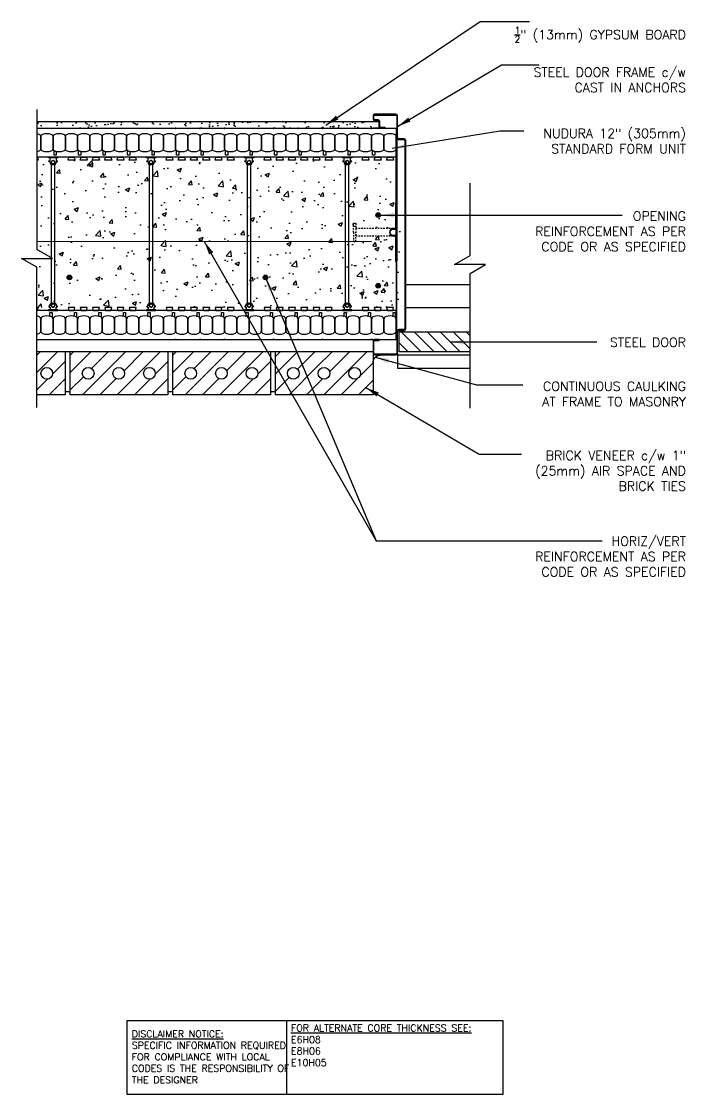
# Model space of a CAD drawing. Header units: inches. Extents: x 3004.2 to 3058.4, y 452.5 to 540.
import ezdxf

# ---------------------------------------------------------------- set-up
doc = ezdxf.new("R2010")
doc.units = ezdxf.units.IN
doc.header["$LTSCALE"] = 0.5
doc.header["$MEASUREMENT"] = 0
doc.linetypes.add('HIDDEN', pattern=[0.375, 0.25, -0.125])
doc.layers.get('0').update_dxf_attribs({"linetype": 'CONTINUOUS'})
for name, color, linetype in [('HATCH', 12, 'CONTINUOUS'), ('LINE18', 9, 'CONTINUOUS'), ('line25', 2, 'CONTINUOUS'), ('LINE50', 5, 'CONTINUOUS'), ('LINE65', 3, 'CONTINUOUS'), ('LINE9', 9, 'CONTINUOUS'), ('TEXT', 4, 'CONTINUOUS')]:
    doc.layers.add(name, color=color, linetype=linetype)
doc.styles.add('DIM', font='romans.shx', dxfattribs={"width": 0.7})
doc.styles.add('ROMANS', font='romans')
doc.styles.get("Standard").update_dxf_attribs({"font": 'romans.shx'})
doc.dimstyles.new('ext_12', dxfattribs={"dimscale": 12, "dimtxt": 0.075, "dimasz": 0.09375, "dimexe": 0.09375, "dimexo": 0.0625, "dimgap": 0.0625, "dimtad": 1, "dimdec": 1, "dimzin": 2, "dimdsep": 46, "dimlunit": 4, "dimtxsty": 'DIM', "dimcen": 0.09, "dimdle": 0.09375, "dimclrt": 4, "dimadec": 0, "dimazin": 0, "dimtfac": 1, "dimtdec": 1, "dimtmove": 2, "dimatfit": 3, "dimfxl": 0, "dimfrac": 2, "dimtolj": 1, "dimtzin": 0, "dimarcsym": 0})

# ---------------------------------------------------------------- blocks, each defined once
blk = doc.blocks.new('Connector')
blk.add_point((0.271, 0))
at = {"layer": 'LINE9'}
for p, q in [((0, 0.375), (0, -0.375)), ((0.062, -0.375), (0.062, 0.375)), ((0.281, 0.25), (0.062, 0.25))]:
    blk.add_line(p, q, dxfattribs=at)
for points, weights in [([(0.007, 0.375), (0.004, 0.375), (0, 0.375)], [1, 0.972587069138, 0.950305488115]), ([(0.327, 0.343), (0.308, 0.343), (0.281, 0.317), (0.281, 0.297)], [1, 0.85355339, 0.85355339, 1]), ([(0.328, 0.343), (0.327, 0.343), (0.327, 0.343)], [1, 0.70710678, 1]), ([(0.375, 0.297), (0.375, 0.317), (0.348, 0.343), (0.329, 0.343)], [1, 0.85355339, 0.85355339, 1]), ([(0.406, 0.25), (0.546, 0.25), (0.619, 0.131)], [0.958404415409, 0.794674173519, 0.864651571113]), ([(0.619, 0.052), (0.612, 0.049), (0.604, 0.049)], [0.83615024178, 0.892081430621, 1]), ([(0, -0.375), (0.004, -0.375), (0.007, -0.375)], [0.950305488115, 0.972587069138, 1]), ([(0.281, -0.297), (0.281, -0.317), (0.308, -0.343), (0.327, -0.343)], [1, 0.85355339, 0.85355339, 1]), ([(0.327, -0.343), (0.281, -0.343), (0.281, -0.297)], [1, 0.70710678, 1]), ([(0.329, -0.343), (0.348, -0.343), (0.375, -0.317), (0.375, -0.297)], [1, 0.85355339, 0.85355339, 1]), ([(0.375, -0.297), (0.375, -0.343), (0.329, -0.343)], [1, 0.70710678, 1]), ([(0.619, -0.131), (0.546, -0.25), (0.406, -0.25)], [0.864651574428, 0.794674169686, 0.958404415195]), ([(0.604, -0.049), (0.612, -0.049), (0.619, -0.052)], [1, 0.89208144177, 0.836150253337])]:
    blk.add_rational_spline(points, weights, degree=2, dxfattribs=at)
for points, degree in [([(0, 0.375), (0.002, 0.375), (0.005, 0.375), (0.007, 0.375)], 3), ([(0.007, 0.375), (0.021, 0.375), (0.051, 0.375), (0.062, 0.375), (0.062, 0.375)], 3), ([(0.281, 0.25), (0.281, 0.297)], 1), ([(0.327, 0.343), (0.327, 0.343), (0.328, 0.343), (0.328, 0.343)], 3), ([(0.328, 0.343), (0.329, 0.343), (0.329, 0.343), (0.329, 0.343)], 3), ([(0.375, 0.25), (0.375, 0.297)], 1), ([(0.406, 0.25), (0.375, 0.25)], 1), ([(0.406, 0.25), (0.406, 0.25)], 1), ([(0.406, 0.25), (0.406, 0.25)], 1), ([(0.406, 0.25), (0.406, 0.25)], 1), ([(0.406, 0.25), (0.406, 0.25)], 1), ([(0.406, 0.25), (0.406, 0.25)], 1), ([(0.406, 0.25), (0.406, 0.25)], 1), ([(0.406, 0.25), (0.406, 0.25)], 1), ([(0.406, 0.25), (0.406, 0.25)], 1), ([(0.406, 0.25), (0.406, 0.25)], 1), ([(0.406, 0.25), (0.406, 0.25)], 1), ([(0.406, 0.25), (0.406, 0.25)], 1), ([(0.406, 0.25), (0.406, 0.25)], 1), ([(0.406, 0.25), (0.406, 0.25)], 1), ([(0.406, 0.25), (0.406, 0.25)], 1), ([(0.406, 0.25), (0.406, 0.25)], 1), ([(0.406, 0.25), (0.406, 0.25)], 1), ([(0.406, 0.25), (0.406, 0.25)], 1), ([(0.406, 0.25), (0.406, 0.25)], 1), ([(0.406, 0.25), (0.406, 0.25)], 1), ([(0.406, 0.25), (0.406, 0.25)], 1), ([(0.406, 0.25), (0.406, 0.25)], 1), ([(0.406, 0.25), (0.406, 0.25)], 1), ([(0.406, 0.25), (0.406, 0.25)], 1), ([(0.406, 0.25), (0.406, 0.25)], 1), ([(0.604, 0.049), (0.532, 0.049)], 1), ([(0.532, 0.049), (0.532, 0.049)], 1), ([(0.532, 0.049), (0.532, 0.049)], 1), ([(0.532, 0.049), (0.532, 0.049)], 1), ([(0.532, 0.049), (0.532, 0.049)], 1), ([(0.532, 0.049), (0.532, 0.049)], 1), ([(0.532, 0.049), (0.532, 0.049)], 1), ([(0.532, 0.049), (0.532, 0.049)], 1), ([(0.532, 0.049), (0.532, 0.049)], 1), ([(0.532, 0.049), (0.532, 0.049)], 1), ([(0.532, 0.049), (0.532, 0.049)], 1), ([(0.604, 0.049), (0.609, 0.049), (0.614, 0.05), (0.619, 0.052)], 3), ([(0.604, 0.049), (0.604, 0.049)], 1), ([(0.604, 0.049), (0.604, 0.049)], 1), ([(0.604, 0.049), (0.604, 0.049)], 1), ([(0.604, 0.049), (0.604, 0.049)], 1), ([(0.619, 0.131), (0.619, 0.052)], 1), ([(0.619, 0.131), (0.619, 0.131)], 1), ([(0.619, 0.131), (0.619, 0.131)], 1), ([(0.619, 0.131), (0.619, 0.131)], 1), ([(0.619, 0.131), (0.619, 0.131)], 1), ([(0.007, -0.375), (0.005, -0.375), (0.002, -0.375), (0, -0.375)], 3), ([(0.062, -0.375), (0.062, -0.375), (0.051, -0.375), (0.021, -0.375), (0.007, -0.375)], 3), ([(0.062, -0.25), (0.281, -0.25)], 1), ([(0.281, -0.297), (0.281, -0.25)], 1), ([(0.281, -0.25), (0.281, -0.297)], 1), ([(0.328, -0.343), (0.328, -0.343), (0.327, -0.343), (0.327, -0.343)], 3), ([(0.329, -0.343), (0.329, -0.343), (0.329, -0.343), (0.328, -0.343)], 3), ([(0.375, -0.25), (0.375, -0.297)], 1), ([(0.375, -0.297), (0.375, -0.25)], 1), ([(0.406, -0.25), (0.375, -0.25)], 1), ([(0.406, -0.25), (0.406, -0.25)], 1), ([(0.406, -0.25), (0.406, -0.25)], 1), ([(0.406, -0.25), (0.406, -0.25)], 1), ([(0.406, -0.25), (0.406, -0.25)], 1), ([(0.406, -0.25), (0.406, -0.25)], 1), ([(0.406, -0.25), (0.406, -0.25)], 1), ([(0.406, -0.25), (0.406, -0.25)], 1), ([(0.406, -0.25), (0.406, -0.25)], 1), ([(0.406, -0.25), (0.406, -0.25)], 1), ([(0.406, -0.25), (0.406, -0.25)], 1), ([(0.406, -0.25), (0.406, -0.25)], 1), ([(0.532, -0.049), (0.604, -0.049)], 1), ([(0.604, -0.049), (0.58, -0.049), (0.556, -0.049), (0.532, -0.049)], 3), ([(0.532, -0.049), (0.532, -0.049)], 1), ([(0.532, -0.049), (0.532, -0.049)], 1), ([(0.532, -0.049), (0.532, -0.049)], 1), ([(0.532, -0.049), (0.532, -0.049)], 1), ([(0.619, -0.052), (0.614, -0.05), (0.609, -0.049), (0.604, -0.049)], 3), ([(0.604, -0.049), (0.604, -0.049)], 1), ([(0.604, -0.049), (0.604, -0.049)], 1), ([(0.604, -0.049), (0.604, -0.049)], 1), ([(0.604, -0.049), (0.604, -0.049)], 1), ([(0.604, -0.049), (0.604, -0.049)], 1), ([(0.604, -0.049), (0.604, -0.049)], 1), ([(0.604, -0.049), (0.604, -0.049)], 1), ([(0.604, -0.049), (0.604, -0.049)], 1), ([(0.619, -0.052), (0.619, -0.131)], 1), ([(0.619, -0.131), (0.619, -0.131)], 1), ([(0.619, -0.131), (0.619, -0.131)], 1), ([(0.619, -0.131), (0.619, -0.131)], 1), ([(0.619, -0.131), (0.619, -0.131)], 1)]:
    blk.add_open_spline(points, degree=degree, dxfattribs=at)
for points, weights, knots in [([(0.062, 0.375), (0.062, 0.375), (0.046, 0.375), (0.03, 0.375), (0.007, 0.375)], [0.868718858569, 0.861102746415, 1, 0.861102734288, 0.868718859898], [0, 0, 0, 0.5, 0.5, 1, 1, 1]), ([(0.532, 0.049), (0.472, 0.203), (0.333, 0.113), (0.157, 0), (0.333, -0.113), (0.472, -0.203), (0.532, -0.049)], [0.899508922286, 0.599718215298, 1, 0.54226024, 1, 0.599718224335, 0.899508908749], [0, 0, 0, 0.318112, 0.318112, 0.681888, 0.681888, 1, 1, 1]), ([(0.007, -0.375), (0.03, -0.375), (0.046, -0.375), (0.062, -0.375), (0.062, -0.375)], [0.868718859319, 0.861102739573, 1, 0.861102742958, 0.868718858948], [0, 0, 0, 0.5, 0.5, 1, 1, 1])]:
    blk.add_rational_spline(points, weights, degree=2, knots=knots, dxfattribs=at)

msp = doc.modelspace()

# ---------------------------------------------------------------- hatches: boundary and pattern name
at = {"layer": 'HATCH'}
h = msp.add_hatch(dxfattribs=at)
h.set_pattern_fill('AR-SAND', color=256, scale=0.5, style=0)
h.set_pattern_definition([(37.5, (128.7465, 71.8375), (-0.03149668, 0.96341188), [0, -0.76, 0, -0.85, 0, -0.8125]), (7.5, (128.7465, 71.8375), (0.88488835, 1.41107303), [0, -0.41, 0, -0.685, 0, -0.2625]), (327.5, (128.1315, 71.8375), (1.55707093, 0.00282953), [0, -0.25, 0, -0.9, 0, -1.175]), (317.5, (128.1315, 71.8375), (1.5030633, 0.4388378), [0, -0.125, 0, -0.59, 0, -0.675])])
h.paths.add_polyline_path([(3022.225, 531.774), (3016.54, 531.774), (3016.54, 531.274), (3022.225, 531.274)])
h.paths.add_polyline_path([(3032.936, 531.774), (3022.225, 531.774), (3022.225, 531.274), (3032.936, 531.274)])
h.paths.add_polyline_path([(3005.502, 531.774), (3005.502, 531.274), (3016.54, 531.274), (3016.54, 531.774)])
h = msp.add_hatch(dxfattribs=at)
h.set_pattern_fill('AR-CONC', color=256, scale=0.5, style=0)
h.set_pattern_definition([(50, (3005.6048, 516.6488), (3.5863, -0.31376), [0.375, -4.125]), (355, (3005.6048, 516.649), (-0.69376, 3.76096), [0.3, -3.3]), (100.451, (3005.9036, 516.6227), (2.89255, 3.4472), [0.3187, -3.5057]), (46.184, (3005.6048, 517.649), (5.3362, -0.8276), [0.5625, -6.1875]), (96.636, (3006.0494, 517.58), (4.6733, 4.8706), [0.47805, -5.2586]), (351.184, (3005.605, 517.649), (4.6733, 4.8706), [0.45, -4.95]), (21, (3006.1048, 517.3988), (2.98454, -2.0131), [0.375, -4.125]), (326, (3006.1048, 517.399), (1.21658, 3.62575), [0.3, -3.3]), (71.451, (3006.3535, 517.231), (4.2011, 1.61265), [0.3187, -3.5057]), (37.5, (3005.6048, 516.6488), (0.0608, 1.66447), [0, -3.26, 0, -3.35, 0, -3.3125]), (7.5, (3005.6048, 516.6488), (1.31535, 1.97206), [0, -1.91, 0, -3.185, 0, -1.2625]), (327.5, (3004.4898, 516.6488), (2.66911, -0.112774), [0, -1.25, 0, -3.9, 0, -5.175]), (317.5, (3003.9898, 516.6488), (2.91593, 0.50052), [0, -1.625, 0, -2.59, 0, -3.675])])
h.paths.add_polyline_path([(3034.652, 528.649), (3005.605, 528.649), (3005.605, 516.649), (3034.652, 516.649)])
h = msp.add_hatch(dxfattribs=at)
h.set_pattern_fill('AR-CONC', color=256, scale=0.5, style=0)
h.set_pattern_definition([(50, (128.7465, 65.8375), (3.586301, -0.3137607), [0.375, -4.125]), (355, (128.7465, 65.8375), (-0.6937567, 3.7609607), [0.3, -3.3]), (100.4514, (129.0454, 65.8113), (2.892547, 3.4471977), [0.318701, -3.5057106]), (46.1842, (128.7465, 66.8375), (5.336205, -0.827595), [0.5625, -6.1875]), (96.6356, (129.191, 66.7685), (4.6733135, 4.870589), [0.478051, -5.258565]), (351.1842, (128.7465, 66.8375), (4.67331, 4.870593), [0.45, -4.95]), (21, (129.2465, 66.5875), (2.9845353, -2.0130945), [0.375, -4.125]), (326, (129.2465, 66.5875), (1.2165767, 3.62575), [0.3, -3.3]), (71.4514, (129.4952, 66.4197), (4.201113, 1.6126525), [0.318701, -3.5057106]), (37.5, (128.7465, 65.8375), (0.0607993, 1.66446927), [0, -3.26, 0, -3.35, 0, -3.3125]), (7.5, (128.7465, 65.8375), (1.3153477, 1.9720586), [0, -1.91, 0, -3.185, 0, -1.2625]), (327.5, (127.6315, 65.8375), (2.6691122, -0.11277436), [0, -1.25, 0, -3.9, 0, -5.175]), (317.5, (127.1315, 65.8375), (2.9159308, 0.500525), [0, -1.625, 0, -2.59, 0, -3.675])])
h.paths.add_polyline_path([(3035.311, 521.399), (3035.311, 523.274), (3032.936, 523.274), (3032.936, 522.649), (3031.997, 522.649), (3031.997, 516.649), (3032.936, 516.649), (3035.311, 516.649), (3035.311, 518.524)])
at = {"layer": 'LINE65'}
for points in [[(3033.545, 524.178, 1), (3033.17, 524.178, 1)], [(3008.346, 519.094, 1), (3007.971, 519.094, 1)], [(3024.346, 519.094, 1), (3023.971, 519.094, 1)], [(3033.545, 518.416, 1), (3033.17, 518.416, 1)]]:
    msp.add_hatch(color=256, dxfattribs=at).paths.add_polyline_path(points)

# ---------------------------------------------------------------- linework, layer by layer
for centre in [(3022.824, 516.805), (3030.824, 516.805)]:
    msp.add_circle(centre, 0.141)
at = {"layer": 'HATCH'}
for p, q in [((3035.605, 518.524), (3040.863, 518.524)), ((3035.605, 516.649), (3040.863, 516.649)), ((3035.244, 514.65), (3036.869, 513.025)), ((3036.304, 514.65), (3037.929, 513.025)), ((3037.365, 514.65), (3038.99, 513.025)), ((3038.426, 514.65), (3040.051, 513.025)), ((3039.486, 514.65), (3040.863, 513.274)), ((3040.547, 514.65), (3040.863, 514.335)), ((3035.061, 513.772), (3035.808, 513.025)), ((3005.502, 512.753), (3005.772, 513.024)), ((3005.502, 511.339), (3007.187, 513.024)), ((3008.186, 512.719), (3008.491, 513.024)), ((3008.186, 511.305), (3009.905, 513.024)), ((3009.233, 509.524), (3012.733, 513.024)), ((3009.959, 511.664), (3011.319, 513.024)), ((3012.062, 509.524), (3015.562, 513.024)), ((3012.612, 511.488), (3014.147, 513.024)), ((3016.561, 512.719), (3016.866, 513.024)), ((3016.561, 511.305), (3018.28, 513.024)), ((3017.608, 509.524), (3021.108, 513.024)), ((3018.334, 511.664), (3019.694, 513.024)), ((3020.437, 509.524), (3023.937, 513.024)), ((3020.987, 511.488), (3022.522, 513.024)), ((3024.936, 512.609), (3025.351, 513.024)), ((3024.936, 511.195), (3026.765, 513.024)), ((3026.77, 511.614), (3028.179, 513.024)), ((3028.336, 511.766), (3029.593, 513.024)), ((3028.922, 509.524), (3032.422, 513.024)), ((3029.393, 511.409), (3031.008, 513.024)), ((3034.936, 512.899), (3034.936, 511.69)), ((3006.783, 511.206), (3007.811, 512.234)), ((3015.158, 511.206), (3016.186, 512.234)), ((3023.533, 511.206), (3024.561, 512.234)), ((3031.85, 511.038), (3032.936, 512.124)), ((3034.936, 512.774), (3040.863, 512.774)), ((3026.093, 509.524), (3028.336, 511.766)), ((3034.936, 511.69), (3040.863, 511.69)), ((3005.502, 509.925), (3006.379, 510.802)), ((3006.515, 509.524), (3007.811, 510.82)), ((3008.186, 509.891), (3009.296, 511.001)), ((3010.647, 509.524), (3011.972, 510.848)), ((3013.476, 509.524), (3014.754, 510.802)), ((3014.89, 509.524), (3016.186, 510.82)), ((3016.561, 509.891), (3017.671, 511.001)), ((3019.022, 509.524), (3020.347, 510.848)), ((3021.851, 509.524), (3023.129, 510.802)), ((3023.265, 509.524), (3024.561, 510.82)), ((3024.936, 509.781), (3026.096, 510.94)), ((3028.066, 510.083), (3028.801, 510.817)), ((3030.336, 509.524), (3031.672, 510.86)), ((3031.75, 509.524), (3032.936, 510.71)), ((3027.508, 509.524), (3028.066, 510.083))]:
    msp.add_line(p, q, dxfattribs=at)
msp.add_spline([(3032.936, 512.124), (3033.083, 512.542), (3033.321, 512.718), (3033.58, 512.774)], degree=3, dxfattribs=at)
at = {"layer": 'LINE18'}
for p, q in [((3005.493, 532.796), (3005.493, 521.382)), ((3006.763, 520.649), (3005.493, 521.382)), ((3005.493, 519.926), (3004.241, 520.649)), ((3004.241, 520.649), (3006.763, 520.649)), ((3005.502, 508.493), (3005.493, 519.926))]:
    msp.add_line(p, q, dxfattribs=at)
msp.add_lwpolyline([(3040.863, 508.436), (3040.863, 519.426), (3042.115, 520.149), (3039.593, 520.149), (3040.863, 520.882), (3040.863, 526.774)], dxfattribs=at)
at = {"layer": 'line25'}
for p, q in [((3034.824, 528.899), (3005.511, 528.899)), ((3034.824, 516.399), (3005.511, 516.399)), ((3030.803, 516.23), (3030.824, 516.23)), ((3035.061, 514.65), (3040.863, 514.65)), ((3035.061, 513.025), (3035.061, 514.65)), ((3007.811, 513.024), (3007.811, 509.524)), ((3008.186, 513.024), (3008.186, 509.524)), ((3008.186, 513.024), (3008.186, 509.524)), ((3016.186, 513.024), (3016.186, 509.524)), ((3016.561, 513.024), (3016.561, 509.524)), ((3016.561, 513.024), (3016.561, 509.524)), ((3024.561, 513.024), (3024.561, 509.524)), ((3024.936, 513.024), (3024.936, 509.524)), ((3024.936, 513.024), (3024.936, 509.524)), ((3032.936, 513.024), (3032.936, 509.524)), ((3040.863, 513.025), (3035.061, 513.025)), ((3007.811, 509.524), (3005.502, 509.524)), ((3008.186, 509.774), (3007.811, 509.774)), ((3016.186, 509.524), (3008.186, 509.524)), ((3016.561, 509.774), (3016.186, 509.774)), ((3024.561, 509.524), (3016.561, 509.524)), ((3024.936, 509.774), (3024.561, 509.774)), ((3032.936, 509.524), (3024.936, 509.524))]:
    msp.add_line(p, q, dxfattribs=at)
for points in [[(3005.511, 528.899), (3005.542, 528.899), (3005.605, 528.649), (3005.511, 528.649)], [(3005.511, 516.399), (3005.542, 516.399), (3005.605, 516.649), (3005.511, 516.649)]]:
    msp.add_lwpolyline(points, dxfattribs=at)
for points in [[(3008.542, 528.899), (3008.605, 528.649), (3008.042, 528.649), (3008.105, 528.899)], [(3009.542, 528.899), (3009.605, 528.649), (3009.042, 528.649), (3009.105, 528.899)], [(3010.542, 528.899), (3010.605, 528.649), (3010.042, 528.649), (3010.105, 528.899)], [(3011.542, 528.899), (3011.605, 528.649), (3011.042, 528.649), (3011.105, 528.899)], [(3012.542, 528.899), (3012.605, 528.649), (3012.042, 528.649), (3012.105, 528.899)], [(3013.542, 528.899), (3013.605, 528.649), (3013.042, 528.649), (3013.105, 528.899)], [(3016.542, 528.899), (3016.605, 528.649), (3016.042, 528.649), (3016.105, 528.899)], [(3017.542, 528.899), (3017.605, 528.649), (3017.042, 528.649), (3017.105, 528.899)], [(3018.542, 528.899), (3018.605, 528.649), (3018.042, 528.649), (3018.105, 528.899)], [(3019.542, 528.899), (3019.605, 528.649), (3019.042, 528.649), (3019.105, 528.899)], [(3020.542, 528.899), (3020.605, 528.649), (3020.042, 528.649), (3020.105, 528.899)], [(3021.542, 528.899), (3021.605, 528.649), (3021.042, 528.649), (3021.105, 528.899)], [(3024.542, 528.899), (3024.605, 528.649), (3024.042, 528.649), (3024.105, 528.899)], [(3025.542, 528.899), (3025.605, 528.649), (3025.042, 528.649), (3025.105, 528.899)], [(3026.542, 528.899), (3026.605, 528.649), (3026.042, 528.649), (3026.105, 528.899)], [(3027.542, 528.899), (3027.605, 528.649), (3027.042, 528.649), (3027.105, 528.899)], [(3028.542, 528.899), (3028.605, 528.649), (3028.042, 528.649), (3028.105, 528.899)], [(3029.542, 528.899), (3029.605, 528.649), (3029.042, 528.649), (3029.105, 528.899)], [(3032.542, 528.899), (3032.605, 528.649), (3032.042, 528.649), (3032.105, 528.899)], [(3033.542, 528.899), (3033.605, 528.649), (3033.042, 528.649), (3033.105, 528.899)], [(3034.542, 528.899), (3034.605, 528.649), (3034.042, 528.649), (3034.105, 528.899)], [(3008.542, 516.399), (3008.605, 516.649), (3008.042, 516.649), (3008.105, 516.399)], [(3009.542, 516.399), (3009.605, 516.649), (3009.042, 516.649), (3009.105, 516.399)], [(3010.542, 516.399), (3010.605, 516.649), (3010.042, 516.649), (3010.105, 516.399)], [(3011.542, 516.399), (3011.605, 516.649), (3011.042, 516.649), (3011.105, 516.399)], [(3012.542, 516.399), (3012.605, 516.649), (3012.042, 516.649), (3012.105, 516.399)], [(3013.542, 516.399), (3013.605, 516.649), (3013.042, 516.649), (3013.105, 516.399)], [(3016.542, 516.399), (3016.605, 516.649), (3016.042, 516.649), (3016.105, 516.399)], [(3017.542, 516.399), (3017.605, 516.649), (3017.042, 516.649), (3017.105, 516.399)], [(3018.542, 516.399), (3018.605, 516.649), (3018.042, 516.649), (3018.105, 516.399)], [(3019.542, 516.399), (3019.605, 516.649), (3019.042, 516.649), (3019.105, 516.399)], [(3020.542, 516.399), (3020.605, 516.649), (3020.042, 516.649), (3020.105, 516.399)], [(3021.542, 516.399), (3021.605, 516.649), (3021.042, 516.649), (3021.105, 516.399)], [(3024.542, 516.399), (3024.605, 516.649), (3024.042, 516.649), (3024.105, 516.399)], [(3025.542, 516.399), (3025.605, 516.649), (3025.042, 516.649), (3025.105, 516.399)], [(3026.542, 516.399), (3026.605, 516.649), (3026.042, 516.649), (3026.105, 516.399)], [(3027.542, 516.399), (3027.605, 516.649), (3027.042, 516.649), (3027.105, 516.399)], [(3028.542, 516.399), (3028.605, 516.649), (3028.042, 516.649), (3028.105, 516.399)], [(3029.542, 516.399), (3029.605, 516.649), (3029.042, 516.649), (3029.105, 516.399)], [(3032.542, 516.399), (3032.605, 516.649), (3032.042, 516.649), (3032.105, 516.399)], [(3033.542, 516.399), (3033.605, 516.649), (3033.042, 516.649), (3033.105, 516.399)], [(3034.542, 516.399), (3034.605, 516.649), (3034.042, 516.649), (3034.105, 516.399)]]:
    msp.add_lwpolyline(points, close=True, dxfattribs=at)
at = {"layer": 'line25', "flags": 128}
msp.add_lwpolyline([(3032.936, 513.024), (3005.502, 513.024)], dxfattribs=at)
at = {"layer": 'line25'}
for centre in [(3006.311, 511.274), (3009.686, 511.274), (3012.186, 511.274), (3014.686, 511.274), (3018.061, 511.274), (3020.561, 511.274), (3023.061, 511.274), (3026.436, 511.274), (3028.936, 511.274), (3031.436, 511.274)]:
    msp.add_circle(centre, 0.477, dxfattribs=at)
at = {"layer": 'LINE50'}
for p, q in [((3005.511, 531.274), (3034.824, 531.274)), ((3034.824, 531.274), (3034.824, 528.899)), ((3034.824, 516.399), (3034.824, 514.024)), ((3034.824, 514.024), (3034.824, 516.399)), ((3005.511, 514.024), (3034.824, 514.024))]:
    msp.add_line(p, q, dxfattribs=at)
at = {"layer": 'LINE65', "flags": 128}
msp.add_lwpolyline([(3005.502, 522.027), (3032.823, 522.047)], dxfattribs=at)
at = {"layer": 'LINE65'}
for centre in [(3033.357, 524.178), (3008.158, 519.094), (3024.158, 519.094), (3033.357, 518.416)]:
    msp.add_circle(centre, 0.188, dxfattribs=at)
at = {"layer": 'LINE9'}
for p, q in [((3032.936, 532.274), (3032.936, 532.024)), ((3032.999, 532.024), (3032.999, 532.274)), ((3034.811, 532.399), (3033.061, 532.399)), ((3033.061, 532.336), (3034.811, 532.336)), ((3034.874, 532.274), (3034.874, 530.524)), ((3034.936, 530.524), (3034.936, 532.274)), ((3033.436, 531.274), (3032.936, 531.274)), ((3033.311, 531.961), (3033.061, 531.961)), ((3033.061, 531.899), (3033.311, 531.899)), ((3033.436, 531.774), (3033.436, 531.399)), ((3033.499, 531.399), (3033.499, 531.774)), ((3033.936, 531.336), (3033.561, 531.336)), ((3033.561, 531.274), (3033.936, 531.274)), ((3033.936, 531.274), (3033.936, 531.336)), ((3035.48, 530.399), (3035.061, 530.399)), ((3035.061, 530.336), (3035.48, 530.336)), ((3035.543, 530.274), (3035.543, 519.555)), ((3035.605, 519.555), (3035.605, 530.274)), ((3006.683, 520.695), (3006.683, 528.493)), ((3006.964, 519.914), (3006.964, 528.493)), ((3014.683, 519.914), (3014.683, 528.493)), ((3014.964, 519.914), (3014.964, 528.493)), ((3022.683, 516.805), (3022.683, 528.493)), ((3022.964, 516.805), (3022.964, 528.493)), ((3030.683, 516.805), (3030.683, 528.493)), ((3030.964, 516.805), (3030.964, 528.493)), ((3006.683, 519.914), (3006.683, 520.649)), ((3006.683, 519.74), (3006.683, 519.914)), ((3006.964, 516.805), (3006.964, 519.914)), ((3014.683, 516.805), (3014.683, 519.914)), ((3014.964, 516.805), (3014.964, 519.914)), ((3006.683, 518.695), (3006.683, 519.74)), ((3035.543, 519.555), (3035.543, 514.899)), ((3035.605, 514.899), (3035.605, 519.555)), ((3006.683, 516.805), (3006.683, 518.695)), ((3034.874, 514.649), (3034.874, 512.899)), ((3034.936, 512.899), (3034.936, 514.649)), ((3035.48, 514.836), (3035.061, 514.836)), ((3035.061, 514.774), (3035.48, 514.774)), ((3032.936, 513.899), (3032.936, 512.899)), ((3032.999, 512.899), (3032.999, 513.899)), ((3033.436, 514.024), (3033.061, 514.024)), ((3033.061, 513.961), (3033.436, 513.961)), ((3033.436, 513.961), (3033.436, 514.024)), ((3034.811, 512.836), (3033.061, 512.836)), ((3033.061, 512.774), (3034.811, 512.774))]:
    msp.add_line(p, q, dxfattribs=at)
at = {"layer": 'LINE9', "flags": 128}
msp.add_lwpolyline([(3033.436, 531.274), (3033.436, 531.774), (3005.502, 531.774)], dxfattribs=at)
at = {"layer": 'LINE9'}
for points in [[(3016.792, 531.274), (3016.824, 531.209), (3016.855, 531.274)], [(3018.792, 531.274), (3018.824, 531.209), (3018.855, 531.274)], [(3020.792, 531.274), (3020.824, 531.209), (3020.855, 531.274)], [(3024.792, 531.274), (3024.824, 531.209), (3024.855, 531.274)], [(3026.792, 531.274), (3026.824, 531.209), (3026.855, 531.274)], [(3028.792, 531.274), (3028.824, 531.209), (3028.855, 531.274)], [(3032.792, 531.274), (3032.824, 531.209), (3032.855, 531.274)], [(3016.792, 514.024), (3016.824, 514.088), (3016.855, 514.024)], [(3018.792, 514.024), (3018.824, 514.088), (3018.855, 514.024)], [(3020.792, 514.024), (3020.824, 514.088), (3020.855, 514.024)], [(3024.792, 514.024), (3024.824, 514.088), (3024.855, 514.024)], [(3026.792, 514.024), (3026.824, 514.088), (3026.855, 514.024)], [(3028.792, 514.024), (3028.824, 514.088), (3028.855, 514.024)], [(3032.792, 514.024), (3032.824, 514.088), (3032.855, 514.024)]]:
    msp.add_lwpolyline(points, close=True, dxfattribs=at)
for points in [[(3005.511, 530.82, -0.03389), (3005.651, 530.785, -0.325305), (3005.824, 530.547), (3005.824, 529.626, -0.325305), (3005.651, 529.388, -0.03389), (3005.511, 529.353)], [(3005.511, 514.478, 0.03389), (3005.651, 514.513, 0.325305), (3005.824, 514.751), (3005.824, 515.672, 0.325305), (3005.651, 515.91, 0.03389), (3005.511, 515.945, 0.03389)]]:
    msp.add_lwpolyline(points, format="xyb", dxfattribs=at)
for points in [[(3006.651, 529.388, -0.157671), (3005.997, 529.388, -0.325305), (3005.824, 529.626), (3005.824, 530.547, -0.325305), (3005.997, 530.785, -0.157671), (3006.651, 530.785, -0.325305), (3006.824, 530.547), (3006.824, 529.626, -0.325305)], [(3007.651, 529.388, -0.157671), (3006.997, 529.388, -0.325305), (3006.824, 529.626), (3006.824, 530.547, -0.325305), (3006.997, 530.785, -0.157671), (3007.651, 530.785, -0.325305), (3007.824, 530.547), (3007.824, 529.626, -0.325305)], [(3008.651, 529.388, -0.157671), (3007.997, 529.388, -0.325305), (3007.824, 529.626), (3007.824, 530.547, -0.325305), (3007.997, 530.785, -0.157671), (3008.651, 530.785, -0.325305), (3008.824, 530.547), (3008.824, 529.626, -0.325305)], [(3009.651, 529.388, -0.157671), (3008.997, 529.388, -0.325305), (3008.824, 529.626), (3008.824, 530.547, -0.325305), (3008.997, 530.785, -0.157671), (3009.651, 530.785, -0.325305), (3009.824, 530.547), (3009.824, 529.626, -0.325305)], [(3010.651, 529.388, -0.157671), (3009.997, 529.388, -0.325305), (3009.824, 529.626), (3009.824, 530.547, -0.325305), (3009.997, 530.785, -0.157671), (3010.651, 530.785, -0.325305), (3010.824, 530.547), (3010.824, 529.626, -0.325305)], [(3011.651, 529.388, -0.157671), (3010.997, 529.388, -0.325305), (3010.824, 529.626), (3010.824, 530.547, -0.325305), (3010.997, 530.785, -0.157671), (3011.651, 530.785, -0.325305), (3011.824, 530.547), (3011.824, 529.626, -0.325305)], [(3012.651, 529.388, -0.157671), (3011.997, 529.388, -0.325305), (3011.824, 529.626), (3011.824, 530.547, -0.325305), (3011.997, 530.785, -0.157671), (3012.651, 530.785, -0.325305), (3012.824, 530.547), (3012.824, 529.626, -0.325305)], [(3013.651, 529.388, -0.157671), (3012.997, 529.388, -0.325305), (3012.824, 529.626), (3012.824, 530.547, -0.325305), (3012.997, 530.785, -0.157671), (3013.651, 530.785, -0.325305), (3013.824, 530.547), (3013.824, 529.626, -0.325305)], [(3014.651, 529.388, -0.157671), (3013.997, 529.388, -0.325305), (3013.824, 529.626), (3013.824, 530.547, -0.325305), (3013.997, 530.785, -0.157671), (3014.651, 530.785, -0.325305), (3014.824, 530.547), (3014.824, 529.626, -0.325305)], [(3015.651, 529.388, -0.157671), (3014.997, 529.388, -0.325305), (3014.824, 529.626), (3014.824, 530.547, -0.325305), (3014.997, 530.785, -0.157671), (3015.651, 530.785, -0.325305), (3015.824, 530.547), (3015.824, 529.626, -0.325305)], [(3016.651, 529.388, -0.157671), (3015.997, 529.388, -0.325305), (3015.824, 529.626), (3015.824, 530.547, -0.325305), (3015.997, 530.785, -0.157671), (3016.651, 530.785, -0.325305), (3016.824, 530.547), (3016.824, 529.626, -0.325305)], [(3017.651, 529.388, -0.157671), (3016.997, 529.388, -0.325305), (3016.824, 529.626), (3016.824, 530.547, -0.325305), (3016.997, 530.785, -0.157671), (3017.651, 530.785, -0.325305), (3017.824, 530.547), (3017.824, 529.626, -0.325305)], [(3018.651, 529.388, -0.157671), (3017.997, 529.388, -0.325305), (3017.824, 529.626), (3017.824, 530.547, -0.325305), (3017.997, 530.785, -0.157671), (3018.651, 530.785, -0.325305), (3018.824, 530.547), (3018.824, 529.626, -0.325305)], [(3019.651, 529.388, -0.157671), (3018.997, 529.388, -0.325305), (3018.824, 529.626), (3018.824, 530.547, -0.325305), (3018.997, 530.785, -0.157671), (3019.651, 530.785, -0.325305), (3019.824, 530.547), (3019.824, 529.626, -0.325305)], [(3020.651, 529.388, -0.157671), (3019.997, 529.388, -0.325305), (3019.824, 529.626), (3019.824, 530.547, -0.325305), (3019.997, 530.785, -0.157671), (3020.651, 530.785, -0.325305), (3020.824, 530.547), (3020.824, 529.626, -0.325305)], [(3021.651, 529.388, -0.157671), (3020.997, 529.388, -0.325305), (3020.824, 529.626), (3020.824, 530.547, -0.325305), (3020.997, 530.785, -0.157671), (3021.651, 530.785, -0.325305), (3021.824, 530.547), (3021.824, 529.626, -0.325305)], [(3022.651, 529.388, -0.157671), (3021.997, 529.388, -0.325305), (3021.824, 529.626), (3021.824, 530.547, -0.325305), (3021.997, 530.785, -0.157671), (3022.651, 530.785, -0.325305), (3022.824, 530.547), (3022.824, 529.626, -0.325305)], [(3023.651, 529.388, -0.157671), (3022.997, 529.388, -0.325305), (3022.824, 529.626), (3022.824, 530.547, -0.325305), (3022.997, 530.785, -0.157671), (3023.651, 530.785, -0.325305), (3023.824, 530.547), (3023.824, 529.626, -0.325305)], [(3024.651, 529.388, -0.157671), (3023.997, 529.388, -0.325305), (3023.824, 529.626), (3023.824, 530.547, -0.325305), (3023.997, 530.785, -0.157671), (3024.651, 530.785, -0.325305), (3024.824, 530.547), (3024.824, 529.626, -0.325305)], [(3025.651, 529.388, -0.157671), (3024.997, 529.388, -0.325305), (3024.824, 529.626), (3024.824, 530.547, -0.325305), (3024.997, 530.785, -0.157671), (3025.651, 530.785, -0.325305), (3025.824, 530.547), (3025.824, 529.626, -0.325305)], [(3026.651, 529.388, -0.157671), (3025.997, 529.388, -0.325305), (3025.824, 529.626), (3025.824, 530.547, -0.325305), (3025.997, 530.785, -0.157671), (3026.651, 530.785, -0.325305), (3026.824, 530.547), (3026.824, 529.626, -0.325305)], [(3027.651, 529.388, -0.157671), (3026.997, 529.388, -0.325305), (3026.824, 529.626), (3026.824, 530.547, -0.325305), (3026.997, 530.785, -0.157671), (3027.651, 530.785, -0.325305), (3027.824, 530.547), (3027.824, 529.626, -0.325305)], [(3028.651, 529.388, -0.157671), (3027.997, 529.388, -0.325305), (3027.824, 529.626), (3027.824, 530.547, -0.325305), (3027.997, 530.785, -0.157671), (3028.651, 530.785, -0.325305), (3028.824, 530.547), (3028.824, 529.626, -0.325305)], [(3029.651, 529.388, -0.157671), (3028.997, 529.388, -0.325305), (3028.824, 529.626), (3028.824, 530.547, -0.325305), (3028.997, 530.785, -0.157671), (3029.651, 530.785, -0.325305), (3029.824, 530.547), (3029.824, 529.626, -0.325305)], [(3030.651, 529.388, -0.157671), (3029.997, 529.388, -0.325305), (3029.824, 529.626), (3029.824, 530.547, -0.325305), (3029.997, 530.785, -0.157671), (3030.651, 530.785, -0.325305), (3030.824, 530.547), (3030.824, 529.626, -0.325305)], [(3031.651, 529.388, -0.157671), (3030.997, 529.388, -0.325305), (3030.824, 529.626), (3030.824, 530.547, -0.325305), (3030.997, 530.785, -0.157671), (3031.651, 530.785, -0.325305), (3031.824, 530.547), (3031.824, 529.626, -0.325305)], [(3032.651, 529.388, -0.157671), (3031.997, 529.388, -0.325305), (3031.824, 529.626), (3031.824, 530.547, -0.325305), (3031.997, 530.785, -0.157671), (3032.651, 530.785, -0.325305), (3032.824, 530.547), (3032.824, 529.626, -0.325305)], [(3033.651, 529.388, -0.157671), (3032.997, 529.388, -0.325305), (3032.824, 529.626), (3032.824, 530.547, -0.325305), (3032.997, 530.785, -0.157671), (3033.651, 530.785, -0.325305), (3033.824, 530.547), (3033.824, 529.626, -0.325305)], [(3034.651, 529.388, -0.157671), (3033.997, 529.388, -0.325305), (3033.824, 529.626), (3033.824, 530.547, -0.325305), (3033.997, 530.785, -0.157671), (3034.651, 530.785, -0.325305), (3034.824, 530.547), (3034.824, 529.626, -0.325305)], [(3006.997, 529.388, 0.037267), (3007.15, 529.351, 0.463036), (3007.078, 529.289), (3007.078, 529.067), (3006.907, 529.067), (3006.907, 529.413, 0.189002), (3006.89, 529.456, 0.128407)], [(3008.997, 529.388, 0.037267), (3009.15, 529.351, 0.463036), (3009.078, 529.289), (3009.078, 529.067), (3008.907, 529.067), (3008.907, 529.413, 0.189002), (3008.89, 529.456, 0.128407)], [(3010.997, 529.388, 0.037267), (3011.15, 529.351, 0.463036), (3011.078, 529.289), (3011.078, 529.067), (3010.907, 529.067), (3010.907, 529.413, 0.189002), (3010.89, 529.456, 0.128407)], [(3012.997, 529.388, 0.037267), (3013.15, 529.351, 0.463036), (3013.078, 529.289), (3013.078, 529.067), (3012.907, 529.067), (3012.907, 529.413, 0.189002), (3012.89, 529.456, 0.128407)], [(3014.997, 529.388, 0.037267), (3015.15, 529.351, 0.463036), (3015.078, 529.289), (3015.078, 529.067), (3014.907, 529.067), (3014.907, 529.413, 0.189002), (3014.89, 529.456, 0.128407)], [(3016.997, 529.388, 0.037267), (3017.15, 529.351, 0.463036), (3017.078, 529.289), (3017.078, 529.067), (3016.907, 529.067), (3016.907, 529.413, 0.189002), (3016.89, 529.456, 0.128407)], [(3018.997, 529.388, 0.037267), (3019.15, 529.351, 0.463036), (3019.078, 529.289), (3019.078, 529.067), (3018.907, 529.067), (3018.907, 529.413, 0.189002), (3018.89, 529.456, 0.128407)], [(3020.997, 529.388, 0.037267), (3021.15, 529.351, 0.463036), (3021.078, 529.289), (3021.078, 529.067), (3020.907, 529.067), (3020.907, 529.413, 0.189002), (3020.89, 529.456, 0.128407)], [(3022.997, 529.388, 0.037267), (3023.15, 529.351, 0.463036), (3023.078, 529.289), (3023.078, 529.067), (3022.907, 529.067), (3022.907, 529.413, 0.189002), (3022.89, 529.456, 0.128407)], [(3024.997, 529.388, 0.037267), (3025.15, 529.351, 0.463036), (3025.078, 529.289), (3025.078, 529.067), (3024.907, 529.067), (3024.907, 529.413, 0.189002), (3024.89, 529.456, 0.128407)], [(3026.997, 529.388, 0.037267), (3027.15, 529.351, 0.463036), (3027.078, 529.289), (3027.078, 529.067), (3026.907, 529.067), (3026.907, 529.413, 0.189002), (3026.89, 529.456, 0.128407)], [(3028.997, 529.388, 0.037267), (3029.15, 529.351, 0.463036), (3029.078, 529.289), (3029.078, 529.067), (3028.907, 529.067), (3028.907, 529.413, 0.189002), (3028.89, 529.456, 0.128407)], [(3030.997, 529.388, 0.037267), (3031.15, 529.351, 0.463036), (3031.078, 529.289), (3031.078, 529.067), (3030.907, 529.067), (3030.907, 529.413, 0.189002), (3030.89, 529.456, 0.128407)], [(3032.997, 529.388, 0.037267), (3033.15, 529.351, 0.463036), (3033.078, 529.289), (3033.078, 529.067), (3032.907, 529.067), (3032.907, 529.413, 0.189002), (3032.89, 529.456, 0.128407)], [(3034.824, 520.402), (3034.824, 522.402, 0.414214), (3034.699, 522.527), (3034.574, 522.527, -1), (3034.574, 523.027), (3034.699, 523.027, 0.414214), (3034.824, 523.152), (3034.824, 525.152), (3034.774, 525.152), (3034.774, 523.202, -0.414214), (3034.649, 523.077), (3034.574, 523.077, 1), (3034.574, 522.477), (3034.649, 522.477, -0.414214), (3034.774, 522.352), (3034.774, 520.402)], [(3006.651, 515.91, 0.157671), (3005.997, 515.91, 0.325305), (3005.824, 515.672), (3005.824, 514.751, 0.325305), (3005.997, 514.513, 0.157671), (3006.651, 514.513, 0.325305), (3006.824, 514.751), (3006.824, 515.672, 0.325305)], [(3006.651, 515.91, 0.037267), (3006.497, 515.947, 0.463036), (3006.57, 516.009), (3006.57, 516.23), (3006.74, 516.23), (3006.74, 515.884, 0.189002), (3006.757, 515.842, 0.128407)], [(3007.651, 515.91, 0.157671), (3006.997, 515.91, 0.325305), (3006.824, 515.672), (3006.824, 514.751, 0.325305), (3006.997, 514.513, 0.157671), (3007.651, 514.513, 0.325305), (3007.824, 514.751), (3007.824, 515.672, 0.325305)], [(3008.651, 515.91, 0.157671), (3007.997, 515.91, 0.325305), (3007.824, 515.672), (3007.824, 514.751, 0.325305), (3007.997, 514.513, 0.157671), (3008.651, 514.513, 0.325305), (3008.824, 514.751), (3008.824, 515.672, 0.325305)], [(3008.651, 515.91, 0.037267), (3008.497, 515.947, 0.463036), (3008.57, 516.009), (3008.57, 516.23), (3008.74, 516.23), (3008.74, 515.884, 0.189002), (3008.757, 515.842, 0.128407)], [(3009.651, 515.91, 0.157671), (3008.997, 515.91, 0.325305), (3008.824, 515.672), (3008.824, 514.751, 0.325305), (3008.997, 514.513, 0.157671), (3009.651, 514.513, 0.325305), (3009.824, 514.751), (3009.824, 515.672, 0.325305)], [(3010.651, 515.91, 0.157671), (3009.997, 515.91, 0.325305), (3009.824, 515.672), (3009.824, 514.751, 0.325305), (3009.997, 514.513, 0.157671), (3010.651, 514.513, 0.325305), (3010.824, 514.751), (3010.824, 515.672, 0.325305)], [(3010.651, 515.91, 0.037267), (3010.497, 515.947, 0.463036), (3010.57, 516.009), (3010.57, 516.23), (3010.74, 516.23), (3010.74, 515.884, 0.189002), (3010.757, 515.842, 0.128407)], [(3011.651, 515.91, 0.157671), (3010.997, 515.91, 0.325305), (3010.824, 515.672), (3010.824, 514.751, 0.325305), (3010.997, 514.513, 0.157671), (3011.651, 514.513, 0.325305), (3011.824, 514.751), (3011.824, 515.672, 0.325305)], [(3012.651, 515.91, 0.157671), (3011.997, 515.91, 0.325305), (3011.824, 515.672), (3011.824, 514.751, 0.325305), (3011.997, 514.513, 0.157671), (3012.651, 514.513, 0.325305), (3012.824, 514.751), (3012.824, 515.672, 0.325305)], [(3012.651, 515.91, 0.037267), (3012.497, 515.947, 0.463036), (3012.57, 516.009), (3012.57, 516.23), (3012.74, 516.23), (3012.74, 515.884, 0.189002), (3012.757, 515.842, 0.128407)], [(3013.651, 515.91, 0.157671), (3012.997, 515.91, 0.325305), (3012.824, 515.672), (3012.824, 514.751, 0.325305), (3012.997, 514.513, 0.157671), (3013.651, 514.513, 0.325305), (3013.824, 514.751), (3013.824, 515.672, 0.325305)], [(3014.651, 515.91, 0.157671), (3013.997, 515.91, 0.325305), (3013.824, 515.672), (3013.824, 514.751, 0.325305), (3013.997, 514.513, 0.157671), (3014.651, 514.513, 0.325305), (3014.824, 514.751), (3014.824, 515.672, 0.325305)], [(3014.651, 515.91, 0.037267), (3014.497, 515.947, 0.463036), (3014.57, 516.009), (3014.57, 516.23), (3014.74, 516.23), (3014.74, 515.884, 0.189002), (3014.757, 515.842, 0.128407)], [(3015.651, 515.91, 0.157671), (3014.997, 515.91, 0.325305), (3014.824, 515.672), (3014.824, 514.751, 0.325305), (3014.997, 514.513, 0.157671), (3015.651, 514.513, 0.325305), (3015.824, 514.751), (3015.824, 515.672, 0.325305)], [(3016.651, 515.91, 0.157671), (3015.997, 515.91, 0.325305), (3015.824, 515.672), (3015.824, 514.751, 0.325305), (3015.997, 514.513, 0.157671), (3016.651, 514.513, 0.325305), (3016.824, 514.751), (3016.824, 515.672, 0.325305)], [(3016.651, 515.91, 0.037267), (3016.497, 515.947, 0.463036), (3016.57, 516.009), (3016.57, 516.23), (3016.74, 516.23), (3016.74, 515.884, 0.189002), (3016.757, 515.842, 0.128407)], [(3017.651, 515.91, 0.157671), (3016.997, 515.91, 0.325305), (3016.824, 515.672), (3016.824, 514.751, 0.325305), (3016.997, 514.513, 0.157671), (3017.651, 514.513, 0.325305), (3017.824, 514.751), (3017.824, 515.672, 0.325305)], [(3018.651, 515.91, 0.157671), (3017.997, 515.91, 0.325305), (3017.824, 515.672), (3017.824, 514.751, 0.325305), (3017.997, 514.513, 0.157671), (3018.651, 514.513, 0.325305), (3018.824, 514.751), (3018.824, 515.672, 0.325305)], [(3018.651, 515.91, 0.037267), (3018.497, 515.947, 0.463036), (3018.57, 516.009), (3018.57, 516.23), (3018.74, 516.23), (3018.74, 515.884, 0.189002), (3018.757, 515.842, 0.128407)], [(3019.651, 515.91, 0.157671), (3018.997, 515.91, 0.325305), (3018.824, 515.672), (3018.824, 514.751, 0.325305), (3018.997, 514.513, 0.157671), (3019.651, 514.513, 0.325305), (3019.824, 514.751), (3019.824, 515.672, 0.325305)], [(3020.651, 515.91, 0.157671), (3019.997, 515.91, 0.325305), (3019.824, 515.672), (3019.824, 514.751, 0.325305), (3019.997, 514.513, 0.157671), (3020.651, 514.513, 0.325305), (3020.824, 514.751), (3020.824, 515.672, 0.325305)], [(3020.651, 515.91, 0.037267), (3020.497, 515.947, 0.463036), (3020.57, 516.009), (3020.57, 516.23), (3020.74, 516.23), (3020.74, 515.884, 0.189002), (3020.757, 515.842, 0.128407)], [(3021.651, 515.91, 0.157671), (3020.997, 515.91, 0.325305), (3020.824, 515.672), (3020.824, 514.751, 0.325305), (3020.997, 514.513, 0.157671), (3021.651, 514.513, 0.325305), (3021.824, 514.751), (3021.824, 515.672, 0.325305)], [(3022.651, 515.91, 0.157671), (3021.997, 515.91, 0.325305), (3021.824, 515.672), (3021.824, 514.751, 0.325305), (3021.997, 514.513, 0.157671), (3022.651, 514.513, 0.325305), (3022.824, 514.751), (3022.824, 515.672, 0.325305)], [(3022.651, 515.91, 0.037267), (3022.497, 515.947, 0.463036), (3022.57, 516.009), (3022.57, 516.23), (3022.74, 516.23), (3022.74, 515.884, 0.189002), (3022.757, 515.842, 0.128407)], [(3023.651, 515.91, 0.157671), (3022.997, 515.91, 0.325305), (3022.824, 515.672), (3022.824, 514.751, 0.325305), (3022.997, 514.513, 0.157671), (3023.651, 514.513, 0.325305), (3023.824, 514.751), (3023.824, 515.672, 0.325305)], [(3024.651, 515.91, 0.157671), (3023.997, 515.91, 0.325305), (3023.824, 515.672), (3023.824, 514.751, 0.325305), (3023.997, 514.513, 0.157671), (3024.651, 514.513, 0.325305), (3024.824, 514.751), (3024.824, 515.672, 0.325305)], [(3024.651, 515.91, 0.037267), (3024.497, 515.947, 0.463036), (3024.57, 516.009), (3024.57, 516.23), (3024.74, 516.23), (3024.74, 515.884, 0.189002), (3024.757, 515.842, 0.128407)], [(3025.651, 515.91, 0.157671), (3024.997, 515.91, 0.325305), (3024.824, 515.672), (3024.824, 514.751, 0.325305), (3024.997, 514.513, 0.157671), (3025.651, 514.513, 0.325305), (3025.824, 514.751), (3025.824, 515.672, 0.325305)], [(3026.651, 515.91, 0.157671), (3025.997, 515.91, 0.325305), (3025.824, 515.672), (3025.824, 514.751, 0.325305), (3025.997, 514.513, 0.157671), (3026.651, 514.513, 0.325305), (3026.824, 514.751), (3026.824, 515.672, 0.325305)], [(3026.651, 515.91, 0.037267), (3026.497, 515.947, 0.463036), (3026.57, 516.009), (3026.57, 516.23), (3026.74, 516.23), (3026.74, 515.884, 0.189002), (3026.757, 515.842, 0.128407)], [(3027.651, 515.91, 0.157671), (3026.997, 515.91, 0.325305), (3026.824, 515.672), (3026.824, 514.751, 0.325305), (3026.997, 514.513, 0.157671), (3027.651, 514.513, 0.325305), (3027.824, 514.751), (3027.824, 515.672, 0.325305)], [(3028.651, 515.91, 0.157671), (3027.997, 515.91, 0.325305), (3027.824, 515.672), (3027.824, 514.751, 0.325305), (3027.997, 514.513, 0.157671), (3028.651, 514.513, 0.325305), (3028.824, 514.751), (3028.824, 515.672, 0.325305)], [(3028.651, 515.91, 0.037267), (3028.497, 515.947, 0.463036), (3028.57, 516.009), (3028.57, 516.23), (3028.74, 516.23), (3028.74, 515.884, 0.189002), (3028.757, 515.842, 0.128407)], [(3029.651, 515.91, 0.157671), (3028.997, 515.91, 0.325305), (3028.824, 515.672), (3028.824, 514.751, 0.325305), (3028.997, 514.513, 0.157671), (3029.651, 514.513, 0.325305), (3029.824, 514.751), (3029.824, 515.672, 0.325305)], [(3030.651, 515.91, 0.157671), (3029.997, 515.91, 0.325305), (3029.824, 515.672), (3029.824, 514.751, 0.325305), (3029.997, 514.513, 0.157671), (3030.651, 514.513, 0.325305), (3030.824, 514.751), (3030.824, 515.672, 0.325305)], [(3030.651, 515.91, 0.037267), (3030.497, 515.947, 0.463036), (3030.57, 516.009), (3030.57, 516.23), (3030.74, 516.23), (3030.74, 515.884, 0.189002), (3030.757, 515.842, 0.128407)], [(3031.651, 515.91, 0.157671), (3030.997, 515.91, 0.325305), (3030.824, 515.672), (3030.824, 514.751, 0.325305), (3030.997, 514.513, 0.157671), (3031.651, 514.513, 0.325305), (3031.824, 514.751), (3031.824, 515.672, 0.325305)], [(3032.651, 515.91, 0.157671), (3031.997, 515.91, 0.325305), (3031.824, 515.672), (3031.824, 514.751, 0.325305), (3031.997, 514.513, 0.157671), (3032.651, 514.513, 0.325305), (3032.824, 514.751), (3032.824, 515.672, 0.325305)], [(3032.651, 515.91, 0.037267), (3032.497, 515.947, 0.463036), (3032.57, 516.009), (3032.57, 516.23), (3032.74, 516.23), (3032.74, 515.884, 0.189002), (3032.757, 515.842, 0.128407)], [(3033.651, 515.91, 0.157671), (3032.997, 515.91, 0.325305), (3032.824, 515.672), (3032.824, 514.751, 0.325305), (3032.997, 514.513, 0.157671), (3033.651, 514.513, 0.325305), (3033.824, 514.751), (3033.824, 515.672, 0.325305)], [(3034.651, 515.91, 0.157671), (3033.997, 515.91, 0.325305), (3033.824, 515.672), (3033.824, 514.751, 0.325305), (3033.997, 514.513, 0.157671), (3034.651, 514.513, 0.325305), (3034.824, 514.751), (3034.824, 515.672, 0.325305)], [(3034.651, 515.91, 0.037267), (3034.497, 515.947, 0.463036), (3034.57, 516.009), (3034.57, 516.23), (3034.74, 516.23), (3034.74, 515.884, 0.189002), (3034.757, 515.842, 0.128407)]]:
    msp.add_lwpolyline(points, format="xyb", close=True, dxfattribs=at)
for points in [[(3034.824, 520.649), (3034.824, 530.691), (3034.874, 530.69), (3034.874, 520.649)], [(3034.874, 525.022), (3034.824, 525.022), (3034.824, 521.024)], [(3034.824, 520.649), (3034.824, 514.152), (3034.874, 514.152), (3034.874, 520.649)]]:
    msp.add_lwpolyline(points, dxfattribs=at)
at = {"layer": 'LINE9', "linetype": 'HIDDEN'}
for points in [[(3031.344, 522.777), (3031.344, 523.521), (3031.528, 523.521), (3031.528, 522.777)], [(3031.344, 522.777), (3031.344, 522.034), (3031.528, 522.034), (3031.528, 522.777)], [(3034.574, 523.077), (3031.528, 523.077), (3031.528, 522.477), (3034.574, 522.477)]]:
    msp.add_lwpolyline(points, dxfattribs=at)
at = {"layer": 'LINE9'}
for centre in [(3006.824, 528.493), (3014.824, 528.493), (3022.824, 528.493), (3030.824, 528.493), (3006.824, 516.805), (3014.824, 516.805)]:
    msp.add_circle(centre, 0.141, dxfattribs=at)
for centre, radius, start, end in [((3033.061, 532.274), 0.125, 90, 180), ((3033.061, 532.274), 0.0625, 90, 180), ((3034.811, 532.274), 0.125, 0, 90), ((3034.811, 532.274), 0.0625, 0, 90), ((3033.061, 532.024), 0.125, 180, 270), ((3033.061, 532.024), 0.0625, 180, 270), ((3033.311, 531.774), 0.188, 0, 90), ((3033.311, 531.774), 0.125, 0, 90), ((3033.561, 531.399), 0.125, 180, 270), ((3033.561, 531.399), 0.0625, 180, 270), ((3035.061, 530.524), 0.188, 180, 270), ((3035.061, 530.524), 0.125, 180, 270), ((3035.48, 530.274), 0.125, 0, 90), ((3035.48, 530.274), 0.0625, 0, 90), ((3035.061, 514.649), 0.188, 90, 180), ((3035.061, 514.649), 0.125, 90, 180), ((3035.48, 514.899), 0.0625, 270, 0), ((3035.48, 514.899), 0.125, 270, 0), ((3033.061, 513.899), 0.125, 90, 180), ((3033.061, 513.899), 0.0625, 90, 180), ((3033.061, 512.899), 0.125, 180, 270), ((3033.061, 512.899), 0.0625, 180, 270), ((3034.811, 512.899), 0.0625, 270, 0), ((3034.811, 512.899), 0.125, 270, 0)]:
    msp.add_arc(centre, radius, start, end, dxfattribs=at)
at = {"layer": 'TEXT'}
msp.add_lwpolyline([(3012.88, 458.496), (3025.863, 458.496), (3025.863, 452.458), (3012.88, 452.458)], close=True, dxfattribs=at)
msp.add_lwpolyline([(3025.863, 458.496), (3043.524, 458.496), (3043.524, 452.458), (3025.863, 452.458)], dxfattribs=at)

# ---------------------------------------------------------------- block references
at = {"xscale": -1, "rotation": 90}
for p in [(3006.824, 528.899), (3014.824, 528.899), (3022.824, 528.899), (3030.824, 528.899)]:
    msp.add_blockref('Connector', p, dxfattribs=at)
at = {"rotation": 90}
for p in [(3022.824, 516.399), (3030.824, 516.399)]:
    msp.add_blockref('Connector', p, dxfattribs=at)
at = {"layer": 'LINE9', "rotation": 90}
for p in [(3006.824, 516.399), (3014.824, 516.399)]:
    msp.add_blockref('Connector', p, dxfattribs=at)

# ---------------------------------------------------------------- texts
at = {"layer": 'TEXT', "char_height": 0.75, "width": 13.88435, "attachment_point": 9, "style": 'ROMANS'}
for s, insert in [('\\A1;{\\H0.7x;\\S1/2;}" (13mm) GYPSUM BOARD', (3058.477, 538.261)), ('\\A1;STEEL DOOR FRAME c/w CAST IN ANCHORS', (3058.477, 534.21)), ('\\A1;NUDURA 12" (305mm) STANDARD FORM UNIT', (3058.477, 529.216)), ('\\A1;{\\H1x;O}PENING REINFORCEMENT AS PER CODE OR AS SPECIFIED', (3058.477, 521.226)), ('\\A1;STEEL DOOR', (3058.477, 513.43)), ('\\A1;CONTINUOUS CAULKING AT FRAME TO MASONRY', (3058.477, 508.594)), ('\\A1;BRICK VENEER c/w 1" (25mm) AIR SPACE AND BRICK TIES', (3058.477, 501.699)), ('\\A1;HORIZ/VERT REINFORCEMENT AS PER CODE OR AS SPECIFIED', (3058.477, 494.709))]:
    msp.add_mtext(s, dxfattribs=dict(at, insert=insert))
at = {"layer": 'TEXT', "char_height": 0.5625, "attachment_point": 4}
for s, insert, width in [('{\\LFOR ALTERNATE CORE THICKNESS SEE:\\P}E6H08\\PE8H06\\PE10H05', (3026.239, 456.47), 23.33295), ('{\\LDISCLAIMER NOTICE:}\\PSPECIFIC INFORMATION REQUIRED FOR COMPLIANCE WITH LOCAL CODES IS THE RESPONSIBILITY OF THE DESIGNER', (3013.247, 455.53), 14.00235)]:
    msp.add_mtext(s, dxfattribs=dict(at, insert=insert, width=width))

# ---------------------------------------------------------------- leaders
at = {"layer": 'TEXT'}
for points in [[(3029.073, 531.508), (3041.691, 539.971), (3045.707, 539.971)], [(3034.936, 531.399), (3043.43, 536.424), (3046.499, 536.424)], [(3034.505, 529.626), (3043.324, 531.04), (3045.244, 531.04)], [(3033.545, 524.178), (3048.047, 524.178), (3053.261, 524.178)], [(3019.161, 522.037), (3033.195, 497.62), (3051.63, 497.62)], [(3024.158, 519.094), (3033.195, 497.62), (3051.63, 497.62)], [(3039.238, 513.838), (3048.603, 513.838), (3051.21, 513.838)], [(3033.121, 512.587), (3041.386, 510.329), (3045.152, 510.329)], [(3032.343, 510.117), (3041.61, 504.691), (3045.056, 504.691)]]:
    msp.add_leader(points, dimstyle='ext_12', dxfattribs=at)

doc.saveas('drawing.dxf')
